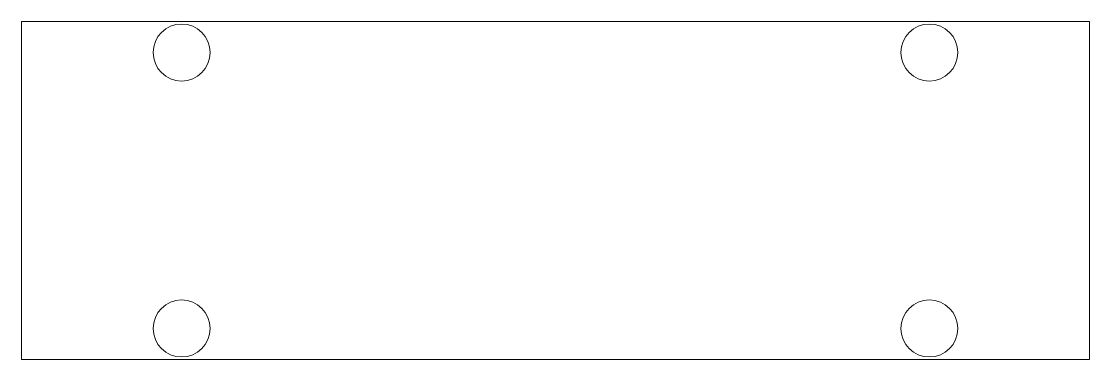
# Model space of a CAD drawing. Header units: millimetres. Extents: x -30 to 30, y -9.5 to 9.5.
import ezdxf

# ---------------------------------------------------------------- set-up
doc = ezdxf.new("R2010")
doc.units = ezdxf.units.MM
doc.layers.add('TrustWebcam_Board', color=2, linetype='CONTINUOUS', lineweight=0)
doc.layers.add('TrustWebcam_MountingHoles', color=1, linetype='CONTINUOUS', lineweight=0)

msp = doc.modelspace()

# ---------------------------------------------------------------- linework, layer by layer
at = {"layer": 'TrustWebcam_Board'}
for p, q in [((-30, -9.5), (-30, 9.5)), ((-30, 9.5), (30, 9.5)), ((30, 9.5), (30, -9.5)), ((-30, -9.5), (30, -9.5))]:
    msp.add_line(p, q, dxfattribs=at)
at = {"layer": 'TrustWebcam_MountingHoles'}
for centre in [(-21, 7.75), (21, 7.75), (-21, -7.75), (21, -7.75)]:
    msp.add_circle(centre, 1.6, dxfattribs=at)

doc.saveas('drawing.dxf')
